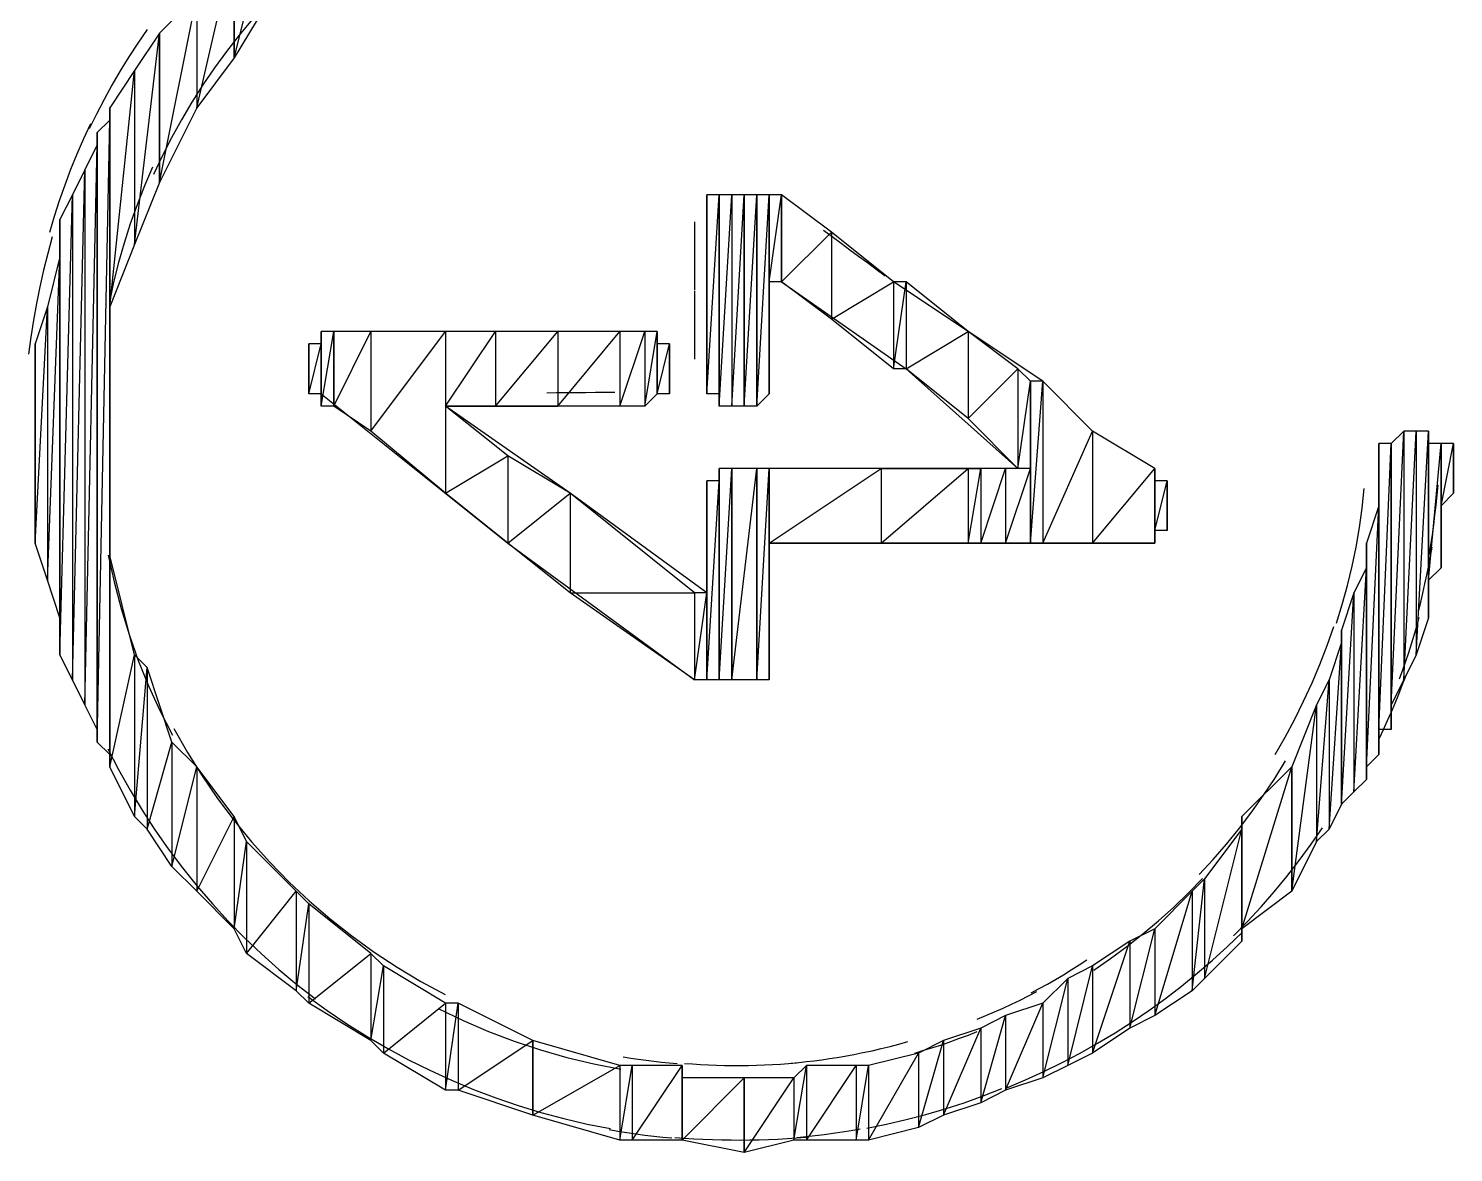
# Model space of a CAD drawing. Header units: metres. Extents: x 1 to 213, y 1 to 147.
# Drawn here: x 57.13 to 58.342, y 66.813 to 67.769 of the extents above; entities that cross this region are included whole.
import ezdxf

# ---------------------------------------------------------------- set-up
doc = ezdxf.new("R2010")
doc.units = ezdxf.units.M
doc.layers.add('00-BASE-ARQUITECTURA', color=8, linetype='Continuous')

msp = doc.modelspace()

# ---------------------------------------------------------------- linework, layer by layer
at = {"layer": '00-BASE-ARQUITECTURA'}
for points in [[(57.3052, 67.8391), (57.3052, 67.7439), (57.3369, 67.8709), (57.3052, 67.8391)], [(57.3052, 67.7439), (57.3369, 67.8709), (57.3369, 67.7968), (57.3052, 67.7439)], [(57.2734, 67.7968), (57.2734, 67.7015), (57.3052, 67.8391), (57.2734, 67.7968)], [(57.2734, 67.7015), (57.3052, 67.8391), (57.3052, 67.7439), (57.2734, 67.7015)], [(57.3052, 67.8391), (57.3052, 67.7439), (57.3052, 67.8391)], [(57.3052, 67.7439), (57.3052, 67.8391), (57.3052, 67.7439)], [(57.3824, 67.8377), (57.3693, 67.8263), (57.3565, 67.8144), (57.3441, 67.8022), (57.3322, 67.7895), (57.3206, 67.7765), (57.3095, 67.7631), (57.2988, 67.7494)], [(57.2417, 67.765), (57.2417, 67.638), (57.2734, 67.7968), (57.2417, 67.765)], [(57.2417, 67.638), (57.2734, 67.7968), (57.2734, 67.7015), (57.2417, 67.638)], [(57.2312, 67.7681), (57.2233, 67.7565), (57.2157, 67.7448), (57.2084, 67.7328), (57.2013, 67.7207), (57.1946, 67.7084), (57.1881, 67.696), (57.1819, 67.6834)], [(57.2205, 67.7333), (57.2205, 67.5851), (57.2417, 67.765), (57.2205, 67.7333)], [(57.2205, 67.5851), (57.2417, 67.765), (57.2417, 67.638), (57.2205, 67.5851)], [(57.2417, 67.765), (57.2417, 67.638), (57.2417, 67.765)], [(57.2417, 67.638), (57.2417, 67.765), (57.2417, 67.638)], [(57.2988, 67.7494), (57.2885, 67.7353), (57.2787, 67.7209), (57.2693, 67.7062), (57.2604, 67.6912), (57.252, 67.676), (57.2441, 67.6604), (57.2367, 67.6446)], [(57.1994, 67.7015), (57.1994, 67.5322), (57.2205, 67.7333), (57.1994, 67.7015)], [(57.1994, 67.5322), (57.2205, 67.7333), (57.2205, 67.5851), (57.1994, 67.5322)], [(57.1994, 67.691), (57.1994, 67.5005), (57.1994, 67.7015), (57.1994, 67.691)], [(57.1994, 67.5005), (57.1994, 67.7015), (57.1994, 67.5322), (57.1994, 67.5005)], [(57.183, 67.6879), (57.177, 67.675), (57.1714, 67.662), (57.1661, 67.6489), (57.1612, 67.6357), (57.1565, 67.6223), (57.1521, 67.6089), (57.1481, 67.5953)], [(57.1888, 67.6804), (57.1888, 67.1618), (57.1994, 67.691), (57.1888, 67.6804)], [(57.1888, 67.1618), (57.1994, 67.691), (57.1994, 67.1512), (57.1888, 67.1618)], [(57.1994, 67.691), (57.1994, 67.4158), (57.1994, 67.691)], [(57.1994, 67.4158), (57.1994, 67.691), (57.1994, 67.4581), (57.1994, 67.4158)], [(57.1994, 67.691), (57.1994, 67.4581), (57.1994, 67.691)], [(57.1994, 67.4581), (57.1994, 67.691), (57.1994, 67.4793), (57.1994, 67.4581)], [(57.1994, 67.691), (57.1994, 67.4793), (57.1994, 67.691)], [(57.1994, 67.4793), (57.1994, 67.691), (57.1994, 67.5005), (57.1994, 67.4793)], [(57.1782, 67.6486), (57.1782, 67.1935), (57.1888, 67.6698), (57.1782, 67.6486)], [(57.1782, 67.1935), (57.1888, 67.6698), (57.1888, 67.1724), (57.1782, 67.1935)], [(57.1888, 67.6698), (57.1888, 67.1724), (57.1888, 67.6804), (57.1888, 67.6698)], [(57.1888, 67.1724), (57.1888, 67.6804), (57.1888, 67.1618), (57.1888, 67.1724)], [(57.1676, 67.6275), (57.1676, 67.2147), (57.1782, 67.6486), (57.1676, 67.6275)], [(57.1676, 67.2147), (57.1782, 67.6486), (57.1782, 67.1935), (57.1676, 67.2147)], [(57.2358, 67.6509), (57.229, 67.635), (57.2227, 67.619), (57.2169, 67.6027), (57.2116, 67.5863), (57.2069, 67.5697), (57.2027, 67.553), (57.1991, 67.5361)], [(57.157, 67.6063), (57.157, 67.2359), (57.1676, 67.6275), (57.157, 67.6063)], [(57.157, 67.2359), (57.1676, 67.6275), (57.1676, 67.2147), (57.157, 67.2359)], [(57.7074, 67.6275), (57.7074, 67.4581), (57.7074, 67.6275)], [(57.7074, 67.4581), (57.7074, 67.6275), (57.7074, 67.4581)], [(57.7074, 67.6275), (57.7074, 67.6275), (57.7074, 67.4581), (57.7074, 67.6275), (57.7074, 67.4581), (57.7074, 67.6169), (57.7074, 67.6275)], [(57.7074, 67.4581), (57.7074, 67.6275), (57.7074, 67.4581)], [(57.7074, 67.6275), (57.7074, 67.6275), (57.7074, 67.4581), (57.7074, 67.6275), (57.7074, 67.4581), (57.7074, 67.6275)], [(57.7074, 67.4581), (57.7074, 67.6275), (57.7074, 67.4581)], [(57.7074, 67.4581), (57.7074, 67.6275), (57.7074, 67.4581)], [(57.7074, 67.6275), (57.7074, 67.6275), (57.7074, 67.4581), (57.7074, 67.6275)], [(57.7074, 67.4581), (57.7074, 67.6275), (57.7074, 67.4581)], [(57.7074, 67.6275), (57.7074, 67.6275), (57.7074, 67.4581), (57.7074, 67.6275)], [(57.7074, 67.4581), (57.7074, 67.6275), (57.7074, 67.4581)], [(57.7074, 67.6275), (57.7074, 67.6275), (57.7074, 67.4581), (57.7074, 67.6275)], [(57.7074, 67.4581), (57.7074, 67.6275), (57.7074, 67.4581)], [(57.7074, 67.6275), (57.7074, 67.6275), (57.7074, 67.4581), (57.7074, 67.6275)], [(57.7074, 67.6275), (57.7074, 67.4581), (57.7179, 67.6275), (57.7074, 67.6275)], [(57.7074, 67.4581), (57.7179, 67.6275), (57.7179, 67.4581), (57.7074, 67.4581)], [(57.7179, 67.6275), (57.7179, 67.4581), (57.7179, 67.6275)], [(57.7179, 67.4581), (57.7179, 67.6275), (57.7179, 67.4581)], [(57.7179, 67.6275), (57.7179, 67.6275), (57.7179, 67.4581), (57.7179, 67.6275), (57.7179, 67.4581), (57.7179, 67.4476), (57.7179, 67.6275)], [(57.7179, 67.4476), (57.7179, 67.6275), (57.7179, 67.4476)], [(57.7179, 67.6275), (57.7179, 67.6275), (57.7179, 67.4476), (57.7179, 67.6275)], [(57.7179, 67.4476), (57.7179, 67.6275), (57.7179, 67.4476)], [(57.7179, 67.6275), (57.7179, 67.6275), (57.7179, 67.4476), (57.7179, 67.6275), (57.7179, 67.4476), (57.7179, 67.6275)], [(57.7179, 67.4476), (57.7179, 67.6275), (57.7179, 67.4476)], [(57.7179, 67.6275), (57.7179, 67.6275), (57.7179, 67.4476), (57.7179, 67.6275), (57.7179, 67.4476), (57.7179, 67.6275)], [(57.7179, 67.6275), (57.7179, 67.4476), (57.7285, 67.6275), (57.7179, 67.6275)], [(57.7179, 67.4476), (57.7285, 67.6275), (57.7285, 67.4476), (57.7179, 67.4476)], [(57.7285, 67.6275), (57.7285, 67.4476), (57.7391, 67.6275), (57.7285, 67.6275)], [(57.7285, 67.4476), (57.7391, 67.6275), (57.7391, 67.4476), (57.7285, 67.4476)], [(57.7391, 67.4476), (57.7391, 67.6275), (57.7391, 67.4476)], [(57.7391, 67.6275), (57.7391, 67.6275), (57.7391, 67.4476), (57.7391, 67.6275)], [(57.7391, 67.6275), (57.7391, 67.4476), (57.7497, 67.6275), (57.7391, 67.6275)], [(57.7391, 67.4476), (57.7497, 67.6275), (57.7497, 67.4476), (57.7391, 67.4476)], [(57.7497, 67.4476), (57.7497, 67.6275), (57.7497, 67.4476)], [(57.7497, 67.6275), (57.7497, 67.6275), (57.7497, 67.4476), (57.7497, 67.6275), (57.7497, 67.4476), (57.7497, 67.6275)], [(57.7497, 67.4476), (57.7497, 67.6275), (57.7497, 67.4476)], [(57.7497, 67.4476), (57.7497, 67.6275), (57.7497, 67.4476)], [(57.7497, 67.6275), (57.7497, 67.6275), (57.7497, 67.4476), (57.7497, 67.6275), (57.7497, 67.4476), (57.7497, 67.6275)], [(57.7497, 67.4476), (57.7497, 67.6275), (57.7497, 67.4476)], [(57.7497, 67.6275), (57.7497, 67.4476), (57.7603, 67.6275), (57.7497, 67.6275)], [(57.7497, 67.4476), (57.7603, 67.6275), (57.7603, 67.4581), (57.7497, 67.4476)], [(57.7603, 67.4581), (57.7603, 67.6275), (57.7603, 67.4581)], [(57.7603, 67.6275), (57.7603, 67.6275), (57.7603, 67.4581), (57.7603, 67.6275)], [(57.7603, 67.4581), (57.7603, 67.6275), (57.7603, 67.4581)], [(57.7603, 67.6275), (57.7603, 67.6275), (57.7603, 67.4581), (57.7603, 67.6275), (57.7603, 67.4581), (57.7603, 67.6275)], [(57.7603, 67.4581), (57.7603, 67.6275), (57.7603, 67.4581)], [(57.7603, 67.6275), (57.7603, 67.6275), (57.7603, 67.4581), (57.7603, 67.6275), (57.7603, 67.4581), (57.7603, 67.6275)], [(57.7603, 67.4581), (57.7603, 67.6275), (57.7603, 67.4581)], [(57.7603, 67.6275), (57.7603, 67.6275), (57.7603, 67.4581), (57.7603, 67.6275)], [(57.7603, 67.4581), (57.7603, 67.6275), (57.7603, 67.4581)], [(57.7603, 67.6275), (57.7603, 67.6275), (57.7603, 67.4581), (57.7603, 67.6275), (57.7603, 67.4581), (57.7603, 67.6275)], [(57.7603, 67.4581), (57.7603, 67.6275), (57.7603, 67.4581)], [(57.7603, 67.6275), (57.7603, 67.4581), (57.7603, 67.6275)], [(57.7603, 67.4581), (57.7603, 67.6275), (57.7603, 67.4687), (57.7603, 67.4581)], [(57.7603, 67.6275), (57.7603, 67.4687), (57.7603, 67.6275)], [(57.7603, 67.4687), (57.7603, 67.6275), (57.7603, 67.4687)], [(57.7603, 67.6275), (57.7603, 67.4687), (57.7603, 67.6275)], [(57.7603, 67.4687), (57.7603, 67.6275), (57.7603, 67.4793), (57.7603, 67.4687)], [(57.7603, 67.6275), (57.7603, 67.4793), (57.7603, 67.6275)], [(57.7603, 67.4793), (57.7603, 67.6275), (57.7603, 67.511), (57.7603, 67.4793)], [(57.7603, 67.6275), (57.7603, 67.511), (57.7603, 67.6275)], [(57.7603, 67.511), (57.7603, 67.6275), (57.7603, 67.5216), (57.7603, 67.511)], [(57.7603, 67.6275), (57.7603, 67.5216), (57.7603, 67.5428), (57.7603, 67.6275)], [(57.7603, 67.5216), (57.7603, 67.6275), (57.7603, 67.5216)], [(57.7603, 67.6275), (57.7603, 67.5428), (57.7603, 67.6275)], [(57.7603, 67.5428), (57.7603, 67.6275), (57.7603, 67.5534), (57.7603, 67.5428)], [(57.7603, 67.6275), (57.7603, 67.5534), (57.7603, 67.6275)], [(57.7603, 67.5534), (57.7603, 67.6275), (57.7603, 67.5534)], [(57.7603, 67.6275), (57.7603, 67.6275), (57.7603, 67.5534), (57.7603, 67.6275), (57.7603, 67.5534), (57.7603, 67.6275)], [(57.7603, 67.5534), (57.7603, 67.6275), (57.7603, 67.5534)], [(57.7603, 67.6275), (57.7603, 67.6275), (57.7603, 67.5534), (57.7603, 67.6275), (57.7603, 67.5534), (57.7603, 67.6275)], [(57.7603, 67.5534), (57.7603, 67.6275), (57.7603, 67.5534)], [(57.7603, 67.6275), (57.7603, 67.6275), (57.7603, 67.5534), (57.7603, 67.6275), (57.7603, 67.5534), (57.7603, 67.6275)], [(57.7603, 67.5534), (57.7603, 67.6275), (57.7603, 67.5534)], [(57.7603, 67.6275), (57.7603, 67.6275), (57.7603, 67.5534), (57.7603, 67.6275), (57.7603, 67.5534), (57.7603, 67.6275)], [(57.7603, 67.5534), (57.7603, 67.6275), (57.7603, 67.5534)], [(57.7603, 67.6275), (57.7603, 67.6275), (57.7603, 67.5534), (57.7603, 67.6275), (57.7603, 67.5534), (57.7603, 67.6275)], [(57.7603, 67.5534), (57.7603, 67.6275), (57.7603, 67.5534)], [(57.7603, 67.6275), (57.7603, 67.6275), (57.7603, 67.5534), (57.7603, 67.6275), (57.7603, 67.5534), (57.7603, 67.6275)], [(57.7603, 67.5534), (57.7603, 67.6275), (57.7603, 67.5534)], [(57.7603, 67.6275), (57.7603, 67.5534), (57.7709, 67.6275), (57.7603, 67.6275)], [(57.7603, 67.5534), (57.7709, 67.6275), (57.7709, 67.5534), (57.7603, 67.5534)], [(57.7709, 67.6275), (57.7709, 67.5534), (57.7709, 67.6275)], [(57.7709, 67.5534), (57.7709, 67.6275), (57.7709, 67.5534)], [(57.7709, 67.6275), (57.7709, 67.6275), (57.7709, 67.5534), (57.7709, 67.6275), (57.7709, 67.5534), (57.7709, 67.6275)], [(57.7709, 67.5534), (57.7709, 67.6275), (57.7709, 67.5534)], [(57.7709, 67.6275), (57.7709, 67.6275), (57.7709, 67.5534), (57.7709, 67.6275)], [(57.7709, 67.6275), (57.7709, 67.5534), (57.8132, 67.5957), (57.7709, 67.6275)], [(57.8132, 67.5957), (57.7709, 67.6275)], [(57.7074, 67.5957), (57.7074, 67.4793), (57.7074, 67.6169), (57.7074, 67.5957)], [(57.7074, 67.4793), (57.7074, 67.6169), (57.7074, 67.4687), (57.7074, 67.4793)], [(57.7074, 67.6169), (57.7074, 67.4687), (57.7074, 67.6169)], [(57.7074, 67.4687), (57.7074, 67.6169), (57.7074, 67.4687)], [(57.7074, 67.6169), (57.7074, 67.4687), (57.7074, 67.6169)], [(57.7074, 67.4687), (57.7074, 67.6169), (57.7074, 67.4581), (57.7074, 67.4687)], [(57.7074, 67.4581), (57.7074, 67.6169), (57.7074, 67.4581)], [(57.7074, 67.6169), (57.7074, 67.6169), (57.7074, 67.4581), (57.7074, 67.6169)], [(57.157, 67.5851), (57.157, 67.257), (57.157, 67.6063), (57.157, 67.5851)], [(57.157, 67.257), (57.157, 67.6063), (57.157, 67.2359), (57.157, 67.257)], [(57.6969, 67.6043), (57.6969, 67.596), (57.6969, 67.5877), (57.6968, 67.5794), (57.6968, 67.5711), (57.6968, 67.5628), (57.6968, 67.5545), (57.6968, 67.5462)], [(57.8589, 67.5583), (57.8514, 67.5638), (57.8439, 67.5694), (57.8364, 67.5749), (57.8289, 67.5804), (57.8214, 67.586), (57.8139, 67.5915), (57.8064, 67.597)], [(57.1505, 67.5915), (57.1467, 67.5775), (57.1432, 67.5634), (57.14, 67.5492), (57.1371, 67.5349), (57.1345, 67.5206), (57.1323, 67.5063), (57.1303, 67.4919)], [(57.157, 67.5746), (57.157, 67.2676), (57.157, 67.5851), (57.157, 67.5746)], [(57.157, 67.2676), (57.157, 67.5851), (57.157, 67.257), (57.157, 67.2676)], [(57.7074, 67.5957), (57.7074, 67.5957), (57.7074, 67.4793), (57.7074, 67.5957), (57.7074, 67.4793), (57.7074, 67.5746), (57.7074, 67.5957)], [(57.7709, 67.5534), (57.8132, 67.5957), (57.8132, 67.5216), (57.7709, 67.5534)], [(57.8132, 67.5957), (57.8132, 67.5216), (57.8661, 67.5534), (57.8132, 67.5957)], [(57.1465, 67.5322), (57.1465, 67.2994), (57.157, 67.5746), (57.1465, 67.5322)], [(57.1465, 67.2994), (57.157, 67.5746), (57.157, 67.2676), (57.1465, 67.2994)], [(57.7074, 67.5428), (57.7074, 67.5746), (57.7074, 67.4793), (57.7074, 67.5428)], [(57.7709, 67.5534), (57.8767, 67.4793), (57.9719, 67.3946)], [(57.8132, 67.5216), (57.8661, 67.5534), (57.8661, 67.4793), (57.8132, 67.5216)], [(57.8661, 67.5534), (57.8661, 67.4793), (57.8767, 67.5534), (57.8661, 67.5534)], [(57.8661, 67.4793), (57.8767, 67.5534), (57.8767, 67.4793), (57.8661, 67.4793)], [(58.0884, 67.3946), (58.0354, 67.4264), (57.9931, 67.4687), (57.9296, 67.511), (57.8661, 67.5534)], [(57.8767, 67.5534), (57.8767, 67.4793), (57.9296, 67.511), (57.8767, 67.5534)], [(57.6968, 67.5454), (57.6968, 67.5371), (57.6968, 67.5289), (57.6968, 67.5206), (57.6968, 67.5124), (57.6968, 67.5041), (57.6968, 67.4958), (57.6969, 67.4876)], [(57.1359, 67.5005), (57.1359, 67.3311), (57.1465, 67.5322), (57.1359, 67.5005)], [(57.1359, 67.3311), (57.1465, 67.5322), (57.1465, 67.2994), (57.1359, 67.3311)], [(57.1359, 67.4899), (57.1359, 67.3523), (57.1359, 67.5005), (57.1359, 67.4899)], [(57.1359, 67.3523), (57.1359, 67.5005), (57.1359, 67.3311), (57.1359, 67.3523)], [(57.3687, 67.4581), (57.3687, 67.4687), (57.3687, 67.5005), (57.3687, 67.4581)], [(57.3687, 67.4687), (57.3687, 67.5005), (57.3687, 67.4687)], [(57.3687, 67.5005), (57.3687, 67.5005), (57.3687, 67.4687), (57.3687, 67.5005), (57.3687, 67.4687), (57.3687, 67.5005)], [(57.3687, 67.4687), (57.3687, 67.5005), (57.3687, 67.4687)], [(57.3687, 67.5005), (57.3687, 67.5005), (57.3687, 67.4687), (57.3687, 67.5005)], [(57.3687, 67.5005), (57.3687, 67.4581), (57.3793, 67.5005), (57.3687, 67.5005)], [(57.3687, 67.4581), (57.3793, 67.5005), (57.3793, 67.4581), (57.3687, 67.4581)], [(57.3793, 67.511), (57.3793, 67.511), (57.3793, 67.4581), (57.3793, 67.511), (57.3793, 67.4581), (57.3793, 67.5005), (57.3793, 67.511)], [(57.3793, 67.4581), (57.3793, 67.511), (57.3793, 67.4581)], [(57.3793, 67.511), (57.3793, 67.511), (57.3793, 67.4581), (57.3793, 67.511)], [(57.3793, 67.4581), (57.3793, 67.511), (57.3793, 67.4581)], [(57.3793, 67.511), (57.3793, 67.511), (57.3793, 67.4581), (57.3793, 67.511)], [(57.3793, 67.511), (57.3793, 67.4581), (57.3793, 67.511)], [(57.3793, 67.4581), (57.3793, 67.511), (57.3793, 67.4476), (57.3793, 67.4581)], [(57.3793, 67.511), (57.3793, 67.4476), (57.3899, 67.511), (57.3793, 67.511)], [(57.3793, 67.4476), (57.3899, 67.511), (57.3899, 67.4476), (57.3793, 67.4476)], [(57.3793, 67.4581), (57.3793, 67.5005), (57.3793, 67.4581)], [(57.3793, 67.5005), (57.3793, 67.5005), (57.3793, 67.4581), (57.3793, 67.5005), (57.3793, 67.4581), (57.3793, 67.5005)], [(57.3793, 67.4581), (57.3793, 67.5005), (57.3793, 67.4581)], [(57.3793, 67.5005), (57.3793, 67.5005), (57.3793, 67.4581), (57.3793, 67.5005), (57.3793, 67.4581), (57.3793, 67.5005)], [(57.3793, 67.4581), (57.3793, 67.5005), (57.3793, 67.4581)], [(57.3793, 67.5005), (57.3793, 67.5005), (57.3793, 67.4581), (57.3793, 67.5005), (57.3793, 67.4581), (57.3793, 67.5005)], [(57.3793, 67.4581), (57.3793, 67.5005), (57.3793, 67.4581)], [(57.3899, 67.4476), (57.3899, 67.511), (57.3899, 67.4476)], [(57.3899, 67.511), (57.3899, 67.511), (57.3899, 67.4476), (57.3899, 67.511)], [(57.3899, 67.511), (57.3899, 67.4476), (57.4216, 67.511), (57.3899, 67.511)], [(57.3899, 67.4476), (57.4216, 67.511), (57.4216, 67.4264), (57.3899, 67.4476)], [(57.4216, 67.511), (57.4216, 67.4264), (57.4851, 67.511), (57.4216, 67.511)], [(57.4216, 67.4264), (57.4851, 67.511), (57.4851, 67.3735), (57.4216, 67.4264)], [(57.665, 67.511), (57.5274, 67.511), (57.4216, 67.511)], [(57.4851, 67.511), (57.4851, 67.4476), (57.5274, 67.511), (57.4851, 67.511)], [(57.4851, 67.4476), (57.5274, 67.511), (57.5274, 67.4476), (57.4851, 67.4476)], [(57.5274, 67.511), (57.5274, 67.4476), (57.5804, 67.511), (57.5274, 67.511)], [(57.5274, 67.4476), (57.5804, 67.511), (57.5804, 67.4476), (57.5274, 67.4476)], [(57.5804, 67.511), (57.5804, 67.4476), (57.6333, 67.511), (57.5804, 67.511)], [(57.5804, 67.4476), (57.6333, 67.511), (57.6333, 67.4476), (57.5804, 67.4476)], [(57.6333, 67.511), (57.6333, 67.4476), (57.6545, 67.511), (57.6333, 67.511)], [(57.6333, 67.4476), (57.6545, 67.511), (57.6545, 67.4476), (57.6333, 67.4476)], [(57.6545, 67.511), (57.6545, 67.4476), (57.665, 67.511), (57.6545, 67.511)], [(57.6545, 67.4476), (57.665, 67.511), (57.665, 67.4581), (57.6545, 67.4476)], [(57.665, 67.511), (57.665, 67.4581), (57.665, 67.511)], [(57.665, 67.4581), (57.665, 67.511), (57.665, 67.4581)], [(57.665, 67.511), (57.665, 67.511), (57.665, 67.4581), (57.665, 67.511), (57.665, 67.4581), (57.665, 67.511)], [(57.665, 67.4581), (57.665, 67.511), (57.665, 67.4581)], [(57.665, 67.511), (57.665, 67.511), (57.665, 67.4581), (57.665, 67.511), (57.665, 67.4581), (57.665, 67.511)], [(57.665, 67.4581), (57.665, 67.511), (57.665, 67.4581)], [(57.665, 67.511), (57.665, 67.511), (57.665, 67.4581), (57.665, 67.511), (57.665, 67.4581), (57.665, 67.511)], [(57.665, 67.4581), (57.665, 67.511), (57.665, 67.4581)], [(57.665, 67.511), (57.665, 67.511), (57.665, 67.4581), (57.665, 67.511), (57.665, 67.4581), (57.665, 67.511)], [(57.665, 67.4581), (57.665, 67.511), (57.665, 67.4581)], [(57.665, 67.5005), (57.665, 67.5005), (57.665, 67.4581), (57.665, 67.5005), (57.665, 67.4581), (57.665, 67.511), (57.665, 67.5005)], [(57.665, 67.5005), (57.665, 67.4581), (57.6756, 67.5005), (57.665, 67.5005)], [(57.665, 67.4581), (57.6756, 67.5005), (57.6756, 67.4581), (57.665, 67.4581)], [(57.6756, 67.5005), (57.6756, 67.4581), (57.6756, 67.5005)], [(57.6756, 67.4581), (57.6756, 67.5005), (57.6756, 67.4581)], [(57.6756, 67.5005), (57.6756, 67.5005), (57.6756, 67.4581), (57.6756, 67.5005), (57.6756, 67.4581), (57.6756, 67.5005)], [(57.6756, 67.4581), (57.6756, 67.5005), (57.6756, 67.4581)], [(57.6756, 67.5005), (57.6756, 67.5005), (57.6756, 67.4581), (57.6756, 67.5005), (57.6756, 67.4581), (57.6756, 67.5005)], [(57.6756, 67.4581), (57.6756, 67.5005), (57.6756, 67.4581)], [(57.6756, 67.5005), (57.6756, 67.4581), (57.6756, 67.5005)], [(57.6756, 67.4581), (57.6756, 67.5005), (57.6756, 67.4687), (57.6756, 67.4581)], [(57.6756, 67.5005), (57.6756, 67.4687), (57.6756, 67.5005)], [(57.6756, 67.4687), (57.6756, 67.5005), (57.6756, 67.4687)], [(57.8767, 67.4793), (57.9296, 67.511), (57.9296, 67.437), (57.8767, 67.4793)], [(57.9296, 67.511), (57.9296, 67.437), (57.9719, 67.4793), (57.9296, 67.511)], [(57.1359, 67.4793), (57.1359, 67.3629), (57.1359, 67.4899), (57.1359, 67.4793)], [(57.1359, 67.3629), (57.1359, 67.4899), (57.1359, 67.3523), (57.1359, 67.3629)], [(57.1359, 67.4687), (57.1359, 67.3735), (57.1359, 67.4793), (57.1359, 67.4687)], [(57.1359, 67.3735), (57.1359, 67.4793), (57.1359, 67.3629), (57.1359, 67.3735)], [(57.1359, 67.3629), (57.1359, 67.4793), (57.1359, 67.3629)], [(57.1359, 67.4793), (57.1359, 67.4793), (57.1359, 67.3629), (57.1359, 67.4793)], [(57.9296, 67.437), (57.9719, 67.4793), (57.9719, 67.3946), (57.9296, 67.437)], [(57.9719, 67.4793), (57.9719, 67.3946), (57.9825, 67.4687), (57.9719, 67.4793)], [(57.1359, 67.4687), (57.1359, 67.4687), (57.1359, 67.3735), (57.1359, 67.4687), (57.1359, 67.3735), (57.1359, 67.4581), (57.1359, 67.4687)], [(57.9719, 67.3946), (57.9825, 67.4687), (57.9825, 67.3946), (57.9719, 67.3946)], [(57.9825, 67.3946), (57.9825, 67.4687), (57.9825, 67.3946)], [(57.9825, 67.4687), (57.9825, 67.4687), (57.9825, 67.3946), (57.9825, 67.4687)], [(57.9825, 67.3946), (57.9825, 67.4687), (57.9825, 67.3946)], [(57.9825, 67.4687), (57.9825, 67.4687), (57.9825, 67.3946), (57.9825, 67.4687)], [(57.9825, 67.3946), (57.9825, 67.4687), (57.9825, 67.3946)], [(57.9825, 67.4687), (57.9825, 67.4687), (57.9825, 67.3946), (57.9825, 67.4687), (57.9825, 67.3946), (57.9825, 67.4687)], [(57.9825, 67.3946), (57.9825, 67.4687), (57.9825, 67.3946)], [(57.9825, 67.3946), (57.9825, 67.4687), (57.9825, 67.3946)], [(57.9825, 67.4687), (57.9825, 67.4687), (57.9825, 67.3946), (57.9825, 67.4687)], [(57.9825, 67.4687), (57.9825, 67.3311), (57.9931, 67.4687), (57.9825, 67.4687)], [(57.9825, 67.3311), (57.9931, 67.4687), (57.9931, 67.3311), (57.9825, 67.3311)], [(57.9931, 67.4687), (57.9931, 67.3311), (58.0354, 67.4264), (57.9931, 67.4687)], [(57.1359, 67.4476), (57.1359, 67.384), (57.1359, 67.4581), (57.1359, 67.4476)], [(57.1359, 67.384), (57.1359, 67.4581), (57.1359, 67.3735), (57.1359, 67.384)], [(57.3793, 67.4581), (57.538, 67.3311), (57.6968, 67.2147)], [(57.5713, 67.459), (57.5795, 67.4591), (57.5878, 67.4592), (57.596, 67.4592), (57.6042, 67.4593), (57.6125, 67.4594), (57.6207, 67.4595), (57.6289, 67.4595)], [(57.1359, 67.4476), (57.1359, 67.4476), (57.1359, 67.384), (57.1359, 67.4476), (57.1359, 67.384), (57.1359, 67.437), (57.1359, 67.4476)], [(57.4851, 67.4476), (57.4851, 67.3735), (57.538, 67.4052), (57.4851, 67.4476)], [(57.7074, 67.3311), (57.7074, 67.2888), (57.5909, 67.3735), (57.4851, 67.4476), (57.5804, 67.4476)], [(57.1359, 67.437), (57.1359, 67.3946), (57.1359, 67.437)], [(57.1359, 67.3946), (57.1359, 67.437), (57.1359, 67.384), (57.1359, 67.3946)], [(57.1359, 67.384), (57.1359, 67.437), (57.1359, 67.384)], [(57.1359, 67.437), (57.1359, 67.437), (57.1359, 67.384), (57.1359, 67.437)], [(57.1994, 67.384), (57.1994, 67.384), (57.1994, 67.1512), (57.1994, 67.384), (57.1994, 67.1512), (57.1994, 67.4158), (57.1994, 67.384)], [(57.9931, 67.3311), (58.0354, 67.4264), (58.0354, 67.3311), (57.9931, 67.3311)], [(58.0354, 67.4264), (58.0354, 67.3311), (58.0884, 67.3946), (58.0354, 67.4264)], [(58.2789, 67.1724), (58.2789, 67.1618), (58.2789, 67.4158), (58.2789, 67.1724)], [(58.2789, 67.1618), (58.2789, 67.4158), (58.2789, 67.1618)], [(58.2789, 67.4158), (58.2789, 67.4158), (58.2789, 67.1618), (58.2789, 67.4158), (58.2789, 67.1618), (58.2789, 67.4158)], [(58.2789, 67.1618), (58.2789, 67.4158), (58.2789, 67.1618)], [(58.2789, 67.4158), (58.2789, 67.4158), (58.2789, 67.1618), (58.2789, 67.4158), (58.2789, 67.1618), (58.2789, 67.4052), (58.2789, 67.4158)], [(58.2789, 67.1618), (58.2789, 67.4158), (58.2789, 67.1618)], [(58.2789, 67.4158), (58.2789, 67.1724), (58.2894, 67.4158), (58.2789, 67.4158)], [(58.2789, 67.1724), (58.2894, 67.4158), (58.2894, 67.1724), (58.2789, 67.1724)], [(58.2894, 67.4158), (58.2894, 67.1935), (58.3, 67.4264), (58.2894, 67.4158)], [(58.2894, 67.1935), (58.3, 67.4264), (58.3, 67.2147), (58.2894, 67.1935)], [(58.2894, 67.4158), (58.2894, 67.1724), (58.2894, 67.4158)], [(58.2894, 67.1724), (58.2894, 67.4158), (58.2894, 67.1724)], [(58.2894, 67.4158), (58.2894, 67.1724), (58.2894, 67.4158)], [(58.2894, 67.1724), (58.2894, 67.4158), (58.2894, 67.183), (58.2894, 67.1724)], [(58.2894, 67.4158), (58.2894, 67.183), (58.2894, 67.4158)], [(58.2894, 67.183), (58.2894, 67.4158), (58.2894, 67.1935), (58.2894, 67.183)], [(58.3, 67.4264), (58.3, 67.2147), (58.3106, 67.4264), (58.3, 67.4264)], [(58.3, 67.2147), (58.3106, 67.4264), (58.3106, 67.2359), (58.3, 67.2147)], [(58.3106, 67.4264), (58.3106, 67.2359), (58.3212, 67.4264), (58.3106, 67.4264)], [(58.3106, 67.2359), (58.3212, 67.4264), (58.3212, 67.2676), (58.3106, 67.2359)], [(58.3212, 67.4264), (58.3212, 67.2676), (58.3212, 67.4158), (58.3212, 67.4264)], [(58.3212, 67.2676), (58.3212, 67.4158), (58.3212, 67.2782), (58.3212, 67.2676)], [(58.3212, 67.4158), (58.3212, 67.2782), (58.3212, 67.4158)], [(58.3212, 67.2782), (58.3212, 67.4158), (58.3212, 67.2994), (58.3212, 67.2782)], [(58.3212, 67.4158), (58.3212, 67.2994), (58.3318, 67.4158), (58.3212, 67.4158)], [(58.3212, 67.2994), (58.3318, 67.4158), (58.3318, 67.31), (58.3212, 67.2994)], [(58.3318, 67.4158), (58.3318, 67.31), (58.3318, 67.3206), (58.3318, 67.4158)], [(58.3318, 67.31), (58.3318, 67.4158), (58.3318, 67.31)], [(58.3318, 67.4158), (58.3318, 67.4158), (58.3318, 67.3206), (58.3318, 67.4158), (58.3318, 67.3206), (58.3318, 67.4158)], [(58.3318, 67.4158), (58.3318, 67.3206), (58.3318, 67.4158)], [(58.3318, 67.3206), (58.3318, 67.4158), (58.3318, 67.3311), (58.3318, 67.3206)], [(58.3318, 67.4158), (58.3318, 67.3311), (58.3318, 67.3417), (58.3318, 67.4158)], [(58.3318, 67.3311), (58.3318, 67.4158), (58.3318, 67.3311)], [(58.3318, 67.4158), (58.3318, 67.3417), (58.3318, 67.4158)], [(58.3318, 67.3417), (58.3318, 67.4158), (58.3318, 67.3629), (58.3318, 67.3417)], [(58.3318, 67.4158), (58.3318, 67.3629), (58.3424, 67.4158), (58.3318, 67.4158)], [(58.3318, 67.3629), (58.3424, 67.4158), (58.3424, 67.3735), (58.3318, 67.3629)], [(58.3424, 67.3735), (58.3424, 67.4158), (58.3424, 67.3735)], [(58.3424, 67.4158), (58.3424, 67.4158), (58.3424, 67.3735), (58.3424, 67.4158)], [(58.3424, 67.4158), (58.3424, 67.3735), (58.3424, 67.4052), (58.3424, 67.4158)], [(57.4851, 67.3735), (57.538, 67.4052), (57.538, 67.3311), (57.4851, 67.3735)], [(57.538, 67.4052), (57.538, 67.3311), (57.5909, 67.3735), (57.538, 67.4052)], [(58.2789, 67.4052), (58.2789, 67.4052), (58.2789, 67.1618), (58.2789, 67.4052), (58.2789, 67.1618), (58.2789, 67.3946), (58.2789, 67.4052)], [(58.3424, 67.3735), (58.3424, 67.4052), (58.3424, 67.384), (58.3424, 67.3735)], [(58.3424, 67.4052), (58.3424, 67.384), (58.3424, 67.3946), (58.3424, 67.4052)], [(57.7179, 67.3946), (57.7179, 67.3946), (57.7179, 67.2147), (57.7179, 67.3946), (57.7179, 67.2147), (57.7179, 67.384), (57.7179, 67.3946)], [(57.7179, 67.3946), (57.7179, 67.2147), (57.7285, 67.3946), (57.7179, 67.3946)], [(57.7179, 67.2147), (57.7285, 67.3946), (57.7285, 67.2147), (57.7179, 67.2147)], [(57.7285, 67.2147), (57.7285, 67.3946), (57.7285, 67.2147)], [(57.7285, 67.3946), (57.7285, 67.3946), (57.7285, 67.2147), (57.7285, 67.3946), (57.7285, 67.2147), (57.7285, 67.3946)], [(57.7285, 67.2147), (57.7285, 67.3946), (57.7285, 67.2147)], [(57.7285, 67.3946), (57.7285, 67.2147), (57.7497, 67.3946), (57.7285, 67.3946)], [(57.7285, 67.2147), (57.7497, 67.3946), (57.7497, 67.2147), (57.7285, 67.2147)], [(57.7497, 67.2147), (57.7497, 67.3946), (57.7497, 67.2147)], [(57.7497, 67.3946), (57.7497, 67.3946), (57.7497, 67.2147), (57.7497, 67.3946)], [(57.7497, 67.2147), (57.7497, 67.3946), (57.7497, 67.2147)], [(57.7497, 67.3946), (57.7497, 67.3946), (57.7497, 67.2147), (57.7497, 67.3946), (57.7497, 67.2147), (57.7497, 67.3946)], [(57.7497, 67.2147), (57.7497, 67.3946), (57.7497, 67.2147)], [(57.7497, 67.3946), (57.7497, 67.2147), (57.7603, 67.3946), (57.7497, 67.3946)], [(57.7497, 67.2147), (57.7603, 67.3946), (57.7603, 67.2147), (57.7497, 67.2147)], [(57.8502, 67.3946), (57.8364, 67.3946), (57.8225, 67.3946), (57.8086, 67.3946), (57.7947, 67.3946), (57.7809, 67.3946), (57.767, 67.3946), (57.7531, 67.3945)], [(57.7603, 67.2147), (57.7603, 67.3946), (57.7603, 67.2147)], [(57.7603, 67.3946), (57.7603, 67.3946), (57.7603, 67.2147), (57.7603, 67.3946)], [(57.7603, 67.2147), (57.7603, 67.3946), (57.7603, 67.2147)], [(57.7603, 67.3946), (57.7603, 67.3946), (57.7603, 67.2147), (57.7603, 67.3946)], [(57.7603, 67.2147), (57.7603, 67.3946), (57.7603, 67.2147)], [(57.7603, 67.3946), (57.7603, 67.3946), (57.7603, 67.2147), (57.7603, 67.3946)], [(57.7603, 67.2147), (57.7603, 67.3946), (57.7603, 67.2147)], [(57.7603, 67.3946), (57.7603, 67.3946), (57.7603, 67.2147), (57.7603, 67.3946)], [(57.7603, 67.3946), (57.7603, 67.2147), (57.7603, 67.3946)], [(57.7603, 67.2147), (57.7603, 67.3946), (57.7603, 67.2147)], [(57.7603, 67.3946), (57.7603, 67.3946), (57.7603, 67.2147), (57.7603, 67.3946), (57.7603, 67.2147), (57.7603, 67.2253), (57.7603, 67.3946)], [(57.7603, 67.2253), (57.7603, 67.3946), (57.7603, 67.2253)], [(57.7603, 67.3946), (57.7603, 67.3946), (57.7603, 67.2253), (57.7603, 67.3946)], [(57.7603, 67.3946), (57.7603, 67.2253), (57.7603, 67.3946)], [(57.7603, 67.2253), (57.7603, 67.3946), (57.7603, 67.2359), (57.7603, 67.2253)], [(57.7603, 67.3946), (57.7603, 67.2359), (57.7603, 67.3946)], [(57.7603, 67.2359), (57.7603, 67.3946), (57.7603, 67.2782), (57.7603, 67.2359)], [(57.7603, 67.3946), (57.7603, 67.3311), (57.8555, 67.3946), (57.7603, 67.3946)], [(57.7603, 67.3311), (57.8555, 67.3946), (57.8555, 67.3311), (57.7603, 67.3311)], [(57.8555, 67.3946), (57.8555, 67.3311), (57.9296, 67.3946), (57.8555, 67.3946)], [(57.8555, 67.3311), (57.9296, 67.3946), (57.9296, 67.3311), (57.8555, 67.3311)], [(57.8555, 67.3946), (57.9402, 67.3946)], [(57.9296, 67.3946), (57.9296, 67.3311), (57.9402, 67.3946), (57.9296, 67.3946)], [(57.9296, 67.3311), (57.9402, 67.3946), (57.9402, 67.3311), (57.9296, 67.3311)], [(57.9402, 67.3946), (57.9402, 67.3311), (57.9614, 67.3946), (57.9402, 67.3946)], [(57.9402, 67.3311), (57.9614, 67.3946), (57.9614, 67.3311), (57.9402, 67.3311)], [(57.9614, 67.3946), (57.9614, 67.3311), (57.9825, 67.3946), (57.9614, 67.3946)], [(57.9614, 67.3311), (57.9825, 67.3946), (57.9825, 67.3311), (57.9614, 67.3311)], [(57.9825, 67.3946), (57.9825, 67.3311), (57.9825, 67.3946)], [(57.9825, 67.3311), (57.9825, 67.3946), (57.9825, 67.3311)], [(57.9825, 67.3946), (57.9825, 67.3946), (57.9825, 67.3311), (57.9825, 67.3946), (57.9825, 67.3311), (57.9825, 67.3946)], [(57.9825, 67.3311), (57.9825, 67.3946), (57.9825, 67.3311)], [(57.9825, 67.3946), (57.9825, 67.3946), (57.9825, 67.3311), (57.9825, 67.3946)], [(57.9825, 67.3311), (57.9825, 67.3946), (57.9825, 67.3311)], [(57.9825, 67.3946), (57.9825, 67.3946), (57.9825, 67.3311), (57.9825, 67.3946)], [(57.9825, 67.3311), (57.9825, 67.3946), (57.9825, 67.3311)], [(57.9825, 67.3946), (57.9825, 67.3946), (57.9825, 67.3311), (57.9825, 67.3946)], [(57.9825, 67.3311), (57.9825, 67.3946), (57.9825, 67.3311)], [(57.9825, 67.3946), (57.9825, 67.3946), (57.9825, 67.3311), (57.9825, 67.3946)], [(57.9825, 67.3311), (57.9825, 67.3946), (57.9825, 67.3311)], [(57.9825, 67.3946), (57.9825, 67.3946), (57.9825, 67.3311), (57.9825, 67.3946)], [(57.9825, 67.3311), (57.9825, 67.3946), (57.9825, 67.3311)], [(57.9825, 67.3946), (57.9825, 67.3946), (57.9825, 67.3311), (57.9825, 67.3946)], [(58.0354, 67.3311), (58.0884, 67.3946), (58.0884, 67.3311), (58.0354, 67.3311)], [(58.0884, 67.3946), (58.0884, 67.3311), (58.0884, 67.3946)], [(58.0884, 67.3311), (58.0884, 67.3946), (58.0884, 67.3311)], [(58.0884, 67.384), (58.0884, 67.384), (58.0884, 67.3311), (58.0884, 67.384), (58.0884, 67.3311), (58.0884, 67.3946), (58.0884, 67.384)], [(58.2789, 67.3946), (58.2789, 67.3946), (58.2789, 67.1512), (58.2789, 67.3946), (58.2789, 67.1512), (58.2789, 67.384), (58.2789, 67.3946)], [(58.2789, 67.3946), (58.2789, 67.1512), (58.2789, 67.3946)], [(58.2789, 67.1512), (58.2789, 67.3946), (58.2789, 67.1618), (58.2789, 67.1512)], [(57.1994, 67.1512), (57.1994, 67.384), (57.1994, 67.1512)], [(57.1994, 67.384), (57.1994, 67.384), (57.1994, 67.1512), (57.1994, 67.384)], [(57.1994, 67.3629), (57.1994, 67.3629), (57.1994, 67.1512), (57.1994, 67.3629), (57.1994, 67.1512), (57.1994, 67.384), (57.1994, 67.3629)], [(57.7074, 67.384), (57.7074, 67.384), (57.7074, 67.2147), (57.7074, 67.384), (57.7074, 67.2147), (57.7074, 67.3735), (57.7074, 67.384)], [(57.7074, 67.2147), (57.7074, 67.384), (57.7074, 67.2147)], [(57.7074, 67.384), (57.7074, 67.384), (57.7074, 67.2147), (57.7074, 67.384)], [(57.7074, 67.2147), (57.7074, 67.384), (57.7074, 67.2147)], [(57.7074, 67.384), (57.7074, 67.384), (57.7074, 67.2147), (57.7074, 67.384), (57.7074, 67.2147), (57.7074, 67.384)], [(57.7074, 67.2147), (57.7074, 67.384), (57.7074, 67.2147)], [(57.7074, 67.2147), (57.7074, 67.384), (57.7074, 67.2147)], [(57.7074, 67.384), (57.7074, 67.384), (57.7074, 67.2147), (57.7074, 67.384), (57.7074, 67.2147), (57.7074, 67.384)], [(57.7074, 67.2147), (57.7074, 67.384), (57.7074, 67.2147)], [(57.7074, 67.2147), (57.7074, 67.384), (57.7074, 67.2147)], [(57.7074, 67.384), (57.7074, 67.384), (57.7074, 67.2147), (57.7074, 67.384), (57.7074, 67.2147), (57.7074, 67.384)], [(57.7074, 67.2147), (57.7074, 67.384), (57.7074, 67.2147)], [(57.7074, 67.2147), (57.7074, 67.384), (57.7074, 67.2147)], [(57.7074, 67.384), (57.7074, 67.384), (57.7074, 67.2147), (57.7074, 67.384)], [(57.7074, 67.2147), (57.7074, 67.384), (57.7074, 67.2147)], [(57.7074, 67.384), (57.7074, 67.384), (57.7074, 67.2147), (57.7074, 67.384)], [(57.7074, 67.2147), (57.7074, 67.384), (57.7074, 67.2147)], [(57.7074, 67.384), (57.7074, 67.384), (57.7074, 67.2147), (57.7074, 67.384)], [(57.7074, 67.384), (57.7074, 67.2147), (57.7179, 67.384), (57.7074, 67.384)], [(57.7074, 67.2147), (57.7179, 67.384), (57.7179, 67.2147), (57.7074, 67.2147)], [(58.0884, 67.3417), (58.0884, 67.3311), (58.0884, 67.384), (58.0884, 67.3417)], [(58.0884, 67.3311), (58.0884, 67.384), (58.0884, 67.3311)], [(58.0884, 67.384), (58.0884, 67.384), (58.0884, 67.3311), (58.0884, 67.384), (58.0884, 67.3311), (58.0884, 67.384)], [(58.0884, 67.3311), (58.0884, 67.384), (58.0884, 67.3311)], [(58.0884, 67.3311), (58.0884, 67.384), (58.0884, 67.3311)], [(58.0884, 67.384), (58.0884, 67.3417), (58.0989, 67.384), (58.0884, 67.384)], [(58.0884, 67.3417), (58.0989, 67.384), (58.0989, 67.3417), (58.0884, 67.3417)], [(58.0989, 67.384), (58.0989, 67.3417), (58.0989, 67.384)], [(58.0989, 67.3417), (58.0989, 67.384), (58.0989, 67.3417)], [(58.0989, 67.384), (58.0989, 67.384), (58.0989, 67.3417), (58.0989, 67.384), (58.0989, 67.3417), (58.0989, 67.384)], [(58.0989, 67.3417), (58.0989, 67.384), (58.0989, 67.3417)], [(58.0989, 67.384), (58.0989, 67.384), (58.0989, 67.3417), (58.0989, 67.384), (58.0989, 67.3417), (58.0989, 67.384)], [(58.0989, 67.3417), (58.0989, 67.384), (58.0989, 67.3417)], [(58.0989, 67.384), (58.0989, 67.384), (58.0989, 67.3417), (58.0989, 67.384), (58.0989, 67.3417), (58.0989, 67.384)], [(58.0989, 67.3735), (58.0989, 67.3735), (58.0989, 67.3417), (58.0989, 67.3735), (58.0989, 67.3417), (58.0989, 67.384), (58.0989, 67.3735)], [(58.2789, 67.384), (58.2789, 67.384), (58.2789, 67.1512), (58.2789, 67.384), (58.2789, 67.1512), (58.2789, 67.3735), (58.2789, 67.384)], [(58.3219, 67.3213), (58.3232, 67.3297), (58.3245, 67.3381), (58.3256, 67.3465), (58.3266, 67.3549), (58.3276, 67.3634), (58.3284, 67.3718), (58.3292, 67.3803)], [(57.538, 67.3311), (57.5909, 67.3735), (57.5909, 67.2888), (57.538, 67.3311)], [(57.5909, 67.3735), (57.5909, 67.2888), (57.6968, 67.2888), (57.5909, 67.3735)], [(57.7074, 67.3735), (57.7074, 67.3735), (57.7074, 67.2147), (57.7074, 67.3735), (57.7074, 67.2147), (57.7074, 67.3523), (57.7074, 67.3735)], [(58.2428, 67.2629), (58.2478, 67.2789), (58.2522, 67.2951), (58.2561, 67.3113), (58.2595, 67.3277), (58.2624, 67.3442), (58.2646, 67.3608), (58.2664, 67.3774)], [(58.2789, 67.3735), (58.2789, 67.3735), (58.2789, 67.1512), (58.2789, 67.3735), (58.2789, 67.1512), (58.2789, 67.3629), (58.2789, 67.3735)], [(57.1994, 67.3417), (57.1994, 67.3417), (57.1994, 67.1512), (57.1994, 67.3417), (57.1994, 67.1512), (57.1994, 67.3629), (57.1994, 67.3417)], [(58.2683, 67.3311), (58.2683, 67.1406), (58.2789, 67.3629), (58.2683, 67.3311)], [(58.2683, 67.1406), (58.2789, 67.3629), (58.2789, 67.1512), (58.2683, 67.1406)], [(57.7074, 67.3523), (57.7074, 67.3523), (57.7074, 67.2147), (57.7074, 67.3523), (57.7074, 67.2147), (57.7074, 67.3311), (57.7074, 67.3523)], [(57.1994, 67.3417), (57.1994, 67.1512), (57.1994, 67.3206), (57.1994, 67.3417)], [(57.7074, 67.3311), (57.7074, 67.3311), (57.7074, 67.2147), (57.7074, 67.3311), (57.7074, 67.2147), (57.7074, 67.2888), (57.7074, 67.3311)], [(57.7603, 67.2782), (57.7603, 67.3311), (57.9296, 67.3311), (58.0884, 67.3311)], [(58.2683, 67.31), (58.2683, 67.13), (58.2683, 67.3311), (58.2683, 67.31)], [(58.2683, 67.13), (58.2683, 67.3311), (58.2683, 67.1406), (58.2683, 67.13)], [(57.1982, 67.3209), (57.2031, 67.2981), (57.209, 67.2755), (57.2158, 67.2533), (57.2236, 67.2313), (57.2324, 67.2097), (57.242, 67.1885), (57.2527, 67.1677)], [(57.1994, 67.1512), (57.1994, 67.3206), (57.1994, 67.1406), (57.1994, 67.1512)], [(57.1994, 67.3206), (57.1994, 67.1406), (57.2205, 67.2359), (57.1994, 67.3206)], [(58.3125, 67.2731), (58.3145, 67.2808), (58.3163, 67.2885), (58.3181, 67.2963), (58.3198, 67.3041), (58.3213, 67.3119), (58.3228, 67.3197), (58.3241, 67.3275)], [(58.2577, 67.2888), (58.2577, 67.1195), (58.2683, 67.31), (58.2577, 67.2888)], [(58.2577, 67.1195), (58.2683, 67.31), (58.2683, 67.13), (58.2577, 67.1195)], [(57.5909, 67.2888), (57.6968, 67.2888), (57.6968, 67.2147), (57.5909, 67.2888)], [(57.6968, 67.2888), (57.6968, 67.2147), (57.7074, 67.2888), (57.6968, 67.2888)], [(57.6968, 67.2147), (57.7074, 67.2888), (57.7074, 67.2147), (57.6968, 67.2147)], [(57.7074, 67.2888), (57.7074, 67.2147), (57.7074, 67.2888)], [(57.7074, 67.2147), (57.7074, 67.2888), (57.7074, 67.2147)], [(58.2471, 67.257), (58.2471, 67.1089), (58.2577, 67.2888), (58.2471, 67.257)], [(58.2471, 67.1089), (58.2577, 67.2888), (58.2577, 67.1195), (58.2471, 67.1089)], [(58.1906, 67.1512), (58.1992, 67.166), (58.2073, 67.1812), (58.2149, 67.1965), (58.2221, 67.2121), (58.2288, 67.2279), (58.2349, 67.244), (58.2406, 67.2602)], [(58.2965, 67.2157), (58.2992, 67.2231), (58.3018, 67.2305), (58.3043, 67.2379), (58.3067, 67.2453), (58.3089, 67.2528), (58.3111, 67.2604), (58.3132, 67.2679)], [(58.2365, 67.2147), (58.2365, 67.0877), (58.2471, 67.2465), (58.2365, 67.2147)], [(58.2365, 67.0877), (58.2471, 67.2465), (58.2471, 67.1089), (58.2365, 67.0877)], [(58.2471, 67.257), (58.2471, 67.257), (58.2471, 67.1089), (58.2471, 67.257), (58.2471, 67.1089), (58.2471, 67.2465), (58.2471, 67.257)], [(57.1994, 67.1406), (57.2205, 67.2359), (57.2205, 67.0983), (57.1994, 67.1406)], [(57.2205, 67.2359), (57.2205, 67.0983), (57.2311, 67.2253), (57.2205, 67.2359)], [(57.2205, 67.0983), (57.2311, 67.2253), (57.2311, 67.0877), (57.2205, 67.0983)], [(57.2311, 67.2253), (57.2311, 67.0877), (57.2523, 67.1618), (57.2311, 67.2253)], [(58.2259, 67.1935), (58.2259, 67.0771), (58.2365, 67.2147), (58.2259, 67.1935)], [(58.2259, 67.0771), (58.2365, 67.2147), (58.2365, 67.0877), (58.2259, 67.0771)], [(58.2793, 67.1652), (58.2828, 67.1726), (58.2862, 67.18), (58.2895, 67.1875), (58.2927, 67.195), (58.2958, 67.2026), (58.2988, 67.2102), (58.3017, 67.2178)], [(58.2048, 67.1406), (58.2048, 67.0348), (58.2259, 67.1935), (58.2048, 67.1406)], [(58.2048, 67.0348), (58.2259, 67.1935), (58.2259, 67.0771), (58.2048, 67.0348)], [(57.2539, 67.1733), (57.2655, 67.1529), (57.2779, 67.133), (57.2911, 67.1137), (57.3052, 67.095), (57.32, 67.0769), (57.3356, 67.0595), (57.352, 67.0427)], [(57.2311, 67.0877), (57.2523, 67.1618), (57.2523, 67.056), (57.2311, 67.0877)], [(57.2523, 67.1618), (57.2523, 67.056), (57.2734, 67.1406), (57.2523, 67.1618)], [(57.1978, 67.1561), (57.2069, 67.1383), (57.2167, 67.1209), (57.227, 67.1038), (57.2378, 67.0871), (57.2492, 67.0708), (57.2612, 67.0548), (57.2737, 67.0392)], [(57.2523, 67.056), (57.2734, 67.1406), (57.2734, 67.0348), (57.2523, 67.056)], [(57.2734, 67.1406), (57.2734, 67.0348), (57.3052, 67.0983), (57.2734, 67.1406)], [(58.1261, 67.049), (58.1379, 67.0618), (58.1493, 67.075), (58.1602, 67.0885), (58.1707, 67.1023), (58.1808, 67.1165), (58.1904, 67.1309), (58.1996, 67.1457)], [(58.1624, 67.0983), (58.1624, 67.003), (58.2048, 67.1406), (58.1624, 67.0983)], [(58.1624, 67.003), (58.2048, 67.1406), (58.2048, 67.0348), (58.1624, 67.003)], [(58.2048, 67.1406), (58.2048, 67.0348), (58.2048, 67.1406)], [(58.2048, 67.0348), (58.2048, 67.1406), (58.2048, 67.0348)], [(57.2734, 67.0348), (57.3052, 67.0983), (57.3052, 67.003), (57.2734, 67.0348)], [(57.3052, 67.0983), (57.3052, 67.003), (57.3158, 67.0771), (57.3052, 67.0983)], [(58.1307, 67.0454), (58.1307, 66.9607), (58.1624, 67.0877), (58.1307, 67.0454)], [(58.1307, 66.9607), (58.1624, 67.0877), (58.1624, 66.9925), (58.1307, 66.9607)], [(58.1551, 66.9968), (58.1671, 67.009), (58.1787, 67.0215), (58.1899, 67.0344), (58.2007, 67.0475), (58.2112, 67.061), (58.2213, 67.0748), (58.231, 67.0888)], [(58.1624, 67.0877), (58.1624, 66.9925), (58.1624, 67.0983), (58.1624, 67.0877)], [(58.1624, 66.9925), (58.1624, 67.0983), (58.1624, 67.003), (58.1624, 66.9925)], [(57.3052, 67.003), (57.3158, 67.0771), (57.3158, 66.9819), (57.3052, 67.003)], [(57.3158, 67.0771), (57.3158, 66.9819), (57.3581, 67.0348), (57.3158, 67.0771)], [(57.2737, 67.0392), (57.2867, 67.0241), (57.3001, 67.0094), (57.3141, 66.9952), (57.3285, 66.9815), (57.3433, 66.9682), (57.3586, 66.9555), (57.3744, 66.9432)], [(57.352, 67.0427), (57.3691, 67.0266), (57.3869, 67.0113), (57.4053, 66.9968), (57.4243, 66.9831), (57.4438, 66.9702), (57.4639, 66.9581), (57.4846, 66.947)], [(58.0364, 66.9678), (58.0507, 66.9776), (58.0646, 66.9879), (58.0782, 66.9986), (58.0915, 67.0098), (58.1044, 67.0214), (58.1169, 67.0334), (58.129, 67.0458)], [(58.1201, 67.0348), (58.1201, 66.9501), (58.1307, 67.0454), (58.1201, 67.0348)], [(58.1201, 66.9501), (58.1307, 67.0454), (58.1307, 66.9607), (58.1201, 66.9501)], [(57.3158, 66.9819), (57.3581, 67.0348), (57.3581, 66.9501), (57.3158, 66.9819)], [(57.3581, 67.0348), (57.3581, 66.9501), (57.3687, 67.0242), (57.3581, 67.0348)], [(58.0884, 67.003), (58.0884, 66.929), (58.1201, 67.0348), (58.0884, 67.003)], [(58.0884, 66.929), (58.1201, 67.0348), (58.1201, 66.9501), (58.0884, 66.929)], [(57.3581, 66.9501), (57.3687, 67.0242), (57.3687, 66.9395), (57.3581, 66.9501)], [(57.3687, 67.0242), (57.3687, 66.9395), (57.4216, 66.9819), (57.3687, 67.0242)], [(58.0672, 66.9925), (58.0672, 66.9184), (58.0884, 67.003), (58.0672, 66.9925)], [(58.0672, 66.9184), (58.0884, 67.003), (58.0884, 66.929), (58.0672, 66.9184)], [(58.0354, 66.9713), (58.0354, 66.8972), (58.0672, 66.9925), (58.0354, 66.9713)], [(58.0354, 66.8972), (58.0672, 66.9925), (58.0672, 66.9184), (58.0354, 66.8972)], [(58.069, 66.9238), (58.0833, 66.9335), (58.0973, 66.9436), (58.111, 66.9541), (58.1244, 66.965), (58.1374, 66.9762), (58.1502, 66.9879), (58.1626, 66.9998)], [(57.3687, 66.9395), (57.4216, 66.9819), (57.4216, 66.9078), (57.3687, 66.9395)], [(57.4216, 66.9819), (57.4216, 66.9078), (57.4322, 66.9713), (57.4216, 66.9819)], [(57.4216, 66.9078), (57.4322, 66.9713), (57.4322, 66.8972), (57.4216, 66.9078)], [(57.4322, 66.9713), (57.4322, 66.8972), (57.4851, 66.9395), (57.4322, 66.9713)], [(57.983, 66.9483), (57.99, 66.952), (57.9969, 66.9559), (58.0038, 66.9598), (58.0105, 66.9638), (58.0173, 66.968), (58.0239, 66.9722), (58.0305, 66.9766)], [(58.0143, 66.9607), (58.0143, 66.8866), (58.0354, 66.9713), (58.0143, 66.9607)], [(58.0143, 66.8866), (58.0354, 66.9713), (58.0354, 66.8972), (58.0143, 66.8866)], [(57.9931, 66.9395), (57.9931, 66.876), (58.0143, 66.9607), (57.9931, 66.9395)], [(57.9931, 66.876), (58.0143, 66.9607), (58.0143, 66.8866), (57.9931, 66.876)], [(57.368, 66.9454), (57.3844, 66.9335), (57.4012, 66.9221), (57.4183, 66.9113), (57.4358, 66.9011), (57.4536, 66.8915), (57.4717, 66.8825), (57.4902, 66.874)], [(57.9372, 66.926), (57.9446, 66.929), (57.952, 66.9322), (57.9593, 66.9354), (57.9665, 66.9388), (57.9737, 66.9423), (57.9809, 66.9458), (57.988, 66.9495)], [(57.4322, 66.8972), (57.4851, 66.9395), (57.4851, 66.8655), (57.4322, 66.8972)], [(57.4788, 66.9352), (57.5, 66.9249), (57.5215, 66.9156), (57.5434, 66.9072), (57.5657, 66.8998), (57.5883, 66.8934), (57.6111, 66.8879), (57.6342, 66.8835)], [(57.4851, 66.9395), (57.4851, 66.8655), (57.4957, 66.9395), (57.4851, 66.9395)], [(57.4851, 66.8655), (57.4957, 66.9395), (57.4957, 66.8655), (57.4851, 66.8655)], [(57.4957, 66.9395), (57.4957, 66.8655), (57.5592, 66.9078), (57.4957, 66.9395)], [(57.9614, 66.929), (57.9614, 66.8655), (57.9931, 66.9395), (57.9614, 66.929)], [(57.9614, 66.8655), (57.9931, 66.9395), (57.9931, 66.876), (57.9614, 66.8655)], [(57.9085, 66.9078), (57.9085, 66.8443), (57.9402, 66.9184), (57.9085, 66.9078)], [(57.9085, 66.8443), (57.9402, 66.9184), (57.9402, 66.8549), (57.9085, 66.8443)], [(57.9402, 66.9184), (57.9402, 66.8549), (57.9614, 66.929), (57.9402, 66.9184)], [(57.9402, 66.8549), (57.9614, 66.929), (57.9614, 66.8655), (57.9402, 66.8549)], [(57.9623, 66.8676), (57.9782, 66.8743), (57.9939, 66.8815), (58.0094, 66.8891), (58.0247, 66.8971), (58.0397, 66.9056), (58.0545, 66.9145), (58.069, 66.9238)], [(57.4957, 66.8655), (57.5592, 66.9078), (57.5592, 66.8443), (57.4957, 66.8655)], [(57.5592, 66.9078), (57.5592, 66.8443), (57.5592, 66.9078)], [(57.5592, 66.8443), (57.5592, 66.9078), (57.5592, 66.8443)], [(57.5592, 66.9078), (57.5592, 66.8443), (57.6333, 66.8866), (57.5592, 66.9078)], [(57.8246, 66.8946), (57.8324, 66.896), (57.8401, 66.8975), (57.8478, 66.8992), (57.8555, 66.901), (57.8631, 66.9028), (57.8707, 66.9048), (57.8783, 66.907)], [(57.8842, 66.8972), (57.8919, 66.8995), (57.8995, 66.9018), (57.9071, 66.9043), (57.9147, 66.9069), (57.9223, 66.9097), (57.9298, 66.9125), (57.9372, 66.9154)], [(57.8873, 66.8972), (57.8873, 66.8337), (57.9085, 66.9078), (57.8873, 66.8972)], [(57.8873, 66.8337), (57.9085, 66.9078), (57.9085, 66.8443), (57.8873, 66.8337)], [(57.636, 66.894), (57.6425, 66.8929), (57.649, 66.8919), (57.6556, 66.891), (57.6621, 66.8902), (57.6687, 66.8895), (57.6753, 66.8888), (57.6819, 66.8883)], [(57.7789, 66.8886), (57.7854, 66.8892), (57.792, 66.8899), (57.7985, 66.8906), (57.8051, 66.8915), (57.8116, 66.8924), (57.8181, 66.8935), (57.8246, 66.8946)], [(57.8449, 66.8866), (57.8449, 66.8231), (57.8873, 66.8972), (57.8449, 66.8866)], [(57.8449, 66.8231), (57.8873, 66.8972), (57.8873, 66.8337), (57.8449, 66.8231)], [(57.5592, 66.8443), (57.6333, 66.8866), (57.6333, 66.8231), (57.5592, 66.8443)], [(57.6333, 66.8866), (57.6333, 66.8231), (57.6439, 66.8866), (57.6333, 66.8866)], [(57.6333, 66.8231), (57.6439, 66.8866), (57.6439, 66.8231), (57.6333, 66.8231)], [(57.6439, 66.8866), (57.6439, 66.8231), (57.6862, 66.8866), (57.6439, 66.8866)], [(57.6439, 66.8231), (57.6862, 66.8866), (57.6862, 66.8231), (57.6439, 66.8231)], [(57.6862, 66.876), (57.6862, 66.876), (57.6862, 66.8231), (57.6862, 66.876), (57.6862, 66.8231), (57.6862, 66.8866), (57.6862, 66.876)], [(57.6883, 66.8884), (57.6951, 66.8879), (57.7019, 66.8875), (57.7087, 66.8872), (57.7155, 66.8869), (57.7223, 66.8867), (57.7291, 66.8867), (57.7359, 66.8866)], [(57.7359, 66.8866), (57.7427, 66.8867), (57.7495, 66.8868), (57.7563, 66.8871), (57.7631, 66.8874), (57.7699, 66.8878), (57.7766, 66.8882), (57.7834, 66.8888)], [(57.7814, 66.876), (57.7814, 66.8231), (57.792, 66.8866), (57.7814, 66.876)], [(57.7814, 66.8231), (57.792, 66.8866), (57.792, 66.8231), (57.7814, 66.8231)], [(57.792, 66.8866), (57.792, 66.8231), (57.8344, 66.8866), (57.792, 66.8866)], [(57.792, 66.8231), (57.8344, 66.8866), (57.8344, 66.8231), (57.792, 66.8231)], [(57.8344, 66.8866), (57.8344, 66.8231), (57.8449, 66.8866), (57.8344, 66.8866)], [(57.8344, 66.8231), (57.8449, 66.8866), (57.8449, 66.8231), (57.8344, 66.8231)], [(57.4902, 66.874), (57.5088, 66.8663), (57.5277, 66.8591), (57.5469, 66.8526), (57.5662, 66.8467), (57.5857, 66.8414), (57.6054, 66.8368), (57.6253, 66.8329)], [(57.6862, 66.876), (57.6862, 66.8231), (57.7391, 66.876), (57.6862, 66.876)], [(57.6862, 66.8231), (57.7391, 66.876), (57.7391, 66.8125), (57.6862, 66.8231)], [(57.7391, 66.876), (57.7391, 66.8125), (57.7391, 66.876)], [(57.7391, 66.8125), (57.7391, 66.876), (57.7391, 66.8125)], [(57.7391, 66.876), (57.7391, 66.8125), (57.7814, 66.876), (57.7391, 66.876)], [(57.7391, 66.8125), (57.7814, 66.876), (57.7814, 66.8231), (57.7391, 66.8125)], [(57.8434, 66.8333), (57.8602, 66.8366), (57.8769, 66.8405), (57.8935, 66.8448), (57.9099, 66.8496), (57.9262, 66.8549), (57.9423, 66.8607), (57.9583, 66.8669)], [(57.6241, 66.832), (57.6317, 66.8307), (57.6393, 66.8295), (57.6469, 66.8284), (57.6545, 66.8274), (57.6621, 66.8265), (57.6698, 66.8257), (57.6774, 66.825)], [(57.6801, 66.8254), (57.6881, 66.8247), (57.6961, 66.8242), (57.704, 66.8238), (57.712, 66.8235), (57.7199, 66.8233), (57.7279, 66.8232), (57.7359, 66.8231)], [(57.7359, 66.8231), (57.7438, 66.8232), (57.7518, 66.8234), (57.7597, 66.8236), (57.7677, 66.824), (57.7756, 66.8245), (57.7835, 66.825), (57.7915, 66.8257)], [(57.784, 66.8254), (57.7917, 66.8261), (57.7994, 66.8269), (57.807, 66.8279), (57.8147, 66.8289), (57.8223, 66.8301), (57.83, 66.8314), (57.8376, 66.8327)]]:
    msp.add_lwpolyline(points, dxfattribs=at)

doc.saveas('drawing.dxf')
